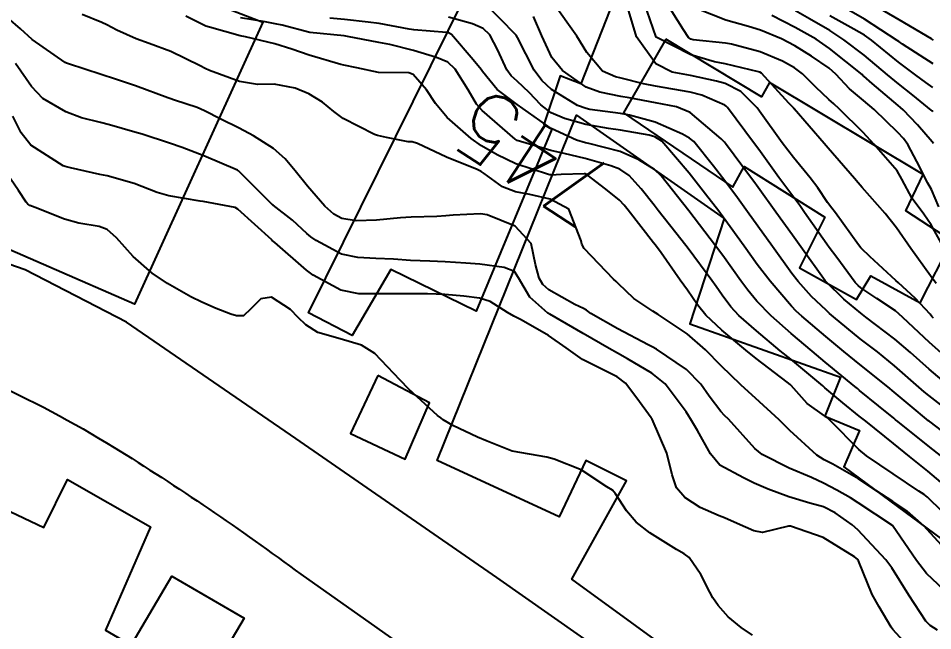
# Model space of a CAD drawing. Header units: metres. Extents: x 318500 to 325275, y 7408834 to 7428799.
# Drawn here: x 320934.2 to 320987, y 7409803.4 to 7409838.8 of the extents above; entities that cross this region are included whole.
import ezdxf
from ezdxf.enums import TextEntityAlignment as Align

# ---------------------------------------------------------------- set-up
doc = ezdxf.new("R2010")
doc.units = ezdxf.units.M
doc.header["$MEASUREMENT"] = 0
for name, color, linetype in [('Cotas', 45, 'Continuous'), ('Curvas de Nivel 1m', 11, 'Continuous'), ('Curvas de Nivel 5m', 15, 'Continuous'), ('Edificações', 30, 'Continuous'), ('Vias Primárias', 230, 'Continuous')]:
    doc.layers.add(name, color=color, linetype=linetype)
doc.styles.add('Style-STANDARD', font='STANDARD.shx')

msp = doc.modelspace()

# ---------------------------------------------------------------- linework, layer by layer
at = {"layer": 'Curvas de Nivel 1m', "flags": 128}
for points, elevation in [([(320987.631, 7409816.299), (320986.775, 7409816.971), (320986.512, 7409817.189), (320986.203, 7409817.459), (320984.798, 7409818.696), (320983.812, 7409819.49), (320982.821, 7409820.254), (320981.264, 7409821.524), (320981.034, 7409821.719), (320980.844, 7409821.896), (320980.006, 7409822.697), (320979.233, 7409823.554), (320978.867, 7409824.022), (320977.761, 7409825.571), (320976.908, 7409826.758), (320976.313, 7409827.589), (320975.726, 7409828.396), (320974.938, 7409829.454), (320974.872, 7409829.544), (320974.817, 7409829.612), (320974.345, 7409830.223), (320973.214, 7409831.636), (320972.973, 7409831.842), (320972.557, 7409832.063), (320970.986, 7409832.759), (320969.506, 7409833.169), (320968.993, 7409833.252), (320967.218, 7409833.495), (320966.997, 7409833.542), (320966.505, 7409833.725), (320965.009, 7409834.646), (320964.437, 7409835.171), (320964, 7409835.755), (320963.048, 7409837.637), (320962.96, 7409837.771), (320961.079, 7409839.706)], 749), ([(320987.493, 7409819.44), (320986.819, 7409820.043), (320985.274, 7409821.473), (320985.052, 7409821.687), (320984.844, 7409821.859), (320983.771, 7409822.571), (320982.857, 7409823.201), (320982.691, 7409823.335), (320982.533, 7409823.505), (320981.462, 7409824.941), (320981.029, 7409825.528), (320980.893, 7409825.721), (320979.602, 7409827.55), (320979.322, 7409827.952), (320978.929, 7409828.481), (320978.125, 7409829.568), (320976.964, 7409831.18), (320976.663, 7409831.585), (320975.657, 7409832.933), (320975.156, 7409833.608), (320975.077, 7409833.685), (320975.001, 7409833.732), (320973.685, 7409834.308), (320973.008, 7409834.489), (320971.998, 7409834.662), (320971.012, 7409834.828), (320970.315, 7409834.972), (320969.016, 7409835.294), (320968.701, 7409835.379), (320967.946, 7409835.706), (320967.036, 7409836.782), (320966.471, 7409837.726), (320965.079, 7409839.665)], 751), ([(320987.037, 7409821.447), (320986.939, 7409821.547), (320986.842, 7409821.666), (320985.988, 7409822.6), (320985.024, 7409823.478), (320984.862, 7409823.623), (320983.371, 7409825.007), (320982.889, 7409825.457), (320982.852, 7409825.501), (320982.713, 7409825.682), (320981.388, 7409827.523), (320981.18, 7409827.784), (320980.926, 7409828.12), (320980.362, 7409828.966), (320979.922, 7409829.545), (320978.957, 7409830.714), (320978.315, 7409831.567), (320976.997, 7409833.396), (320976.865, 7409833.582), (320975.934, 7409834.521), (320975.014, 7409834.993), (320974.532, 7409835.134), (320973.018, 7409835.447), (320971.962, 7409835.651), (320971.027, 7409836.131), (320969.91, 7409837.677), (320969.404, 7409839.356)], 752), ([(320987.202, 7409823.445), (320986.867, 7409823.894), (320985.74, 7409825.467), (320984.908, 7409826.651), (320984.251, 7409827.487), (320982.935, 7409828.992), (320982.698, 7409829.264), (320982.486, 7409829.507), (320980.966, 7409831.249), (320980.726, 7409831.534), (320979, 7409833.532), (320978.976, 7409833.56), (320978.703, 7409833.863), (320977.114, 7409835.579), (320977.021, 7409835.636), (320976.943, 7409835.66), (320975.028, 7409836.121), (320974.41, 7409836.238), (320973.035, 7409836.643), (320971.05, 7409837.66), (320970.352, 7409839.671)], 753), ([(320987.672, 7409825.438), (320986.911, 7409826.834), (320986.489, 7409827.456), (320985.811, 7409828.349), (320985.214, 7409829.476), (320984.947, 7409829.94), (320983.61, 7409831.494), (320982.98, 7409832.156), (320981.595, 7409833.521), (320981.289, 7409833.812), (320981.005, 7409834.07), (320980.251, 7409834.78), (320979.49, 7409835.553), (320979.025, 7409835.898), (320978.326, 7409836.271), (320977.038, 7409836.81), (320975.392, 7409837.258), (320975.046, 7409837.315), (320973.182, 7409837.504), (320973.049, 7409837.541), (320972.906, 7409837.641), (320972.618, 7409838.083), (320971.632, 7409839.654)], 754), ([(320986.999, 7409833.362), (320986.958, 7409833.409), (320986.916, 7409833.451), (320985.857, 7409834.316), (320985.015, 7409834.972), (320984.381, 7409835.486), (320983.037, 7409836.635), (320981.878, 7409837.518), (320981.058, 7409838.041), (320979.883, 7409838.732), (320979.074, 7409839.191)], 757), ([(320987.03, 7409836.125), (320985.262, 7409837.261), (320985.049, 7409837.41), (320984.955, 7409837.481), (320983.068, 7409838.704), (320981.629, 7409839.522)], 759), ([(320987.99, 7409805.429), (320986.639, 7409806.711), (320986.059, 7409807.459), (320984.68, 7409809.48), (320982.693, 7409810.779), (320982.251, 7409811.062), (320981.475, 7409811.518), (320980.706, 7409811.925), (320980.011, 7409812.24), (320978.718, 7409812.774), (320977.161, 7409813.576), (320976.735, 7409813.911), (320975.208, 7409815.603), (320974.983, 7409815.827), (320974.764, 7409816.057), (320974.098, 7409816.945), (320973.614, 7409817.627), (320972.793, 7409818.48), (320971.055, 7409819.658), (320970.812, 7409819.788), (320970.573, 7409819.904), (320968.827, 7409820.827), (320967.278, 7409821.713), (320967.021, 7409821.896), (320966.843, 7409821.999), (320966.341, 7409822.229), (320964.853, 7409823.088), (320964.502, 7409823.39), (320964.286, 7409823.749), (320964.084, 7409824.54), (320963.821, 7409825.756), (320962.905, 7409826.745), (320961.298, 7409827.41), (320960.915, 7409827.458), (320959.334, 7409827.388), (320958.905, 7409827.355), (320958.39, 7409827.313), (320956.904, 7409827.269), (320956.283, 7409827.238), (320954.902, 7409827.092), (320953.737, 7409827.057), (320952.903, 7409827.202), (320952.446, 7409827.447), (320951.932, 7409827.915), (320950.927, 7409829.068), (320950.217, 7409829.941), (320949.636, 7409830.636), (320948.959, 7409831.231), (320947.818, 7409831.972), (320946.974, 7409832.413), (320945.916, 7409832.933), (320944.984, 7409833.417), (320944.568, 7409833.598), (320943.242, 7409834.036), (320942.991, 7409834.127), (320942.861, 7409834.172), (320941.002, 7409834.848), (320939.849, 7409835.235), (320939.011, 7409835.51), (320937.131, 7409836.118), (320937.021, 7409836.157), (320936.934, 7409836.209), (320935.041, 7409837.531), (320934.36, 7409838.15), (320933.65, 7409838.755)], 743), ([(320988.352, 7409807.424), (320986.677, 7409809.238), (320986.485, 7409809.453), (320985.529, 7409810.308), (320984.694, 7409810.861), (320983.725, 7409811.49), (320982.71, 7409812.166), (320981.231, 7409813.014), (320980.726, 7409813.273), (320980.303, 7409813.536), (320978.751, 7409814.967), (320978.136, 7409815.566), (320976.773, 7409816.831), (320976.376, 7409817.186), (320975.931, 7409817.593), (320974.796, 7409818.687), (320973.888, 7409819.624), (320972.824, 7409820.543), (320971.156, 7409821.657), (320970.842, 7409821.848), (320969.758, 7409822.586), (320968.858, 7409823.449), (320968.734, 7409823.567), (320968.584, 7409823.694), (320966.886, 7409825.465), (320966.75, 7409825.721), (320966.709, 7409825.906), (320966.008, 7409827.729), (320964.926, 7409828.313), (320963.753, 7409828.583), (320962.93, 7409828.745), (320962.18, 7409829.028), (320961.114, 7409829.797), (320960.942, 7409829.918), (320960.717, 7409830.029), (320958.954, 7409830.737), (320957.28, 7409831.53), (320956.967, 7409831.621), (320956.734, 7409831.621), (320955.478, 7409831.872), (320954.972, 7409831.991), (320954.799, 7409832.054), (320952.981, 7409832.979), (320952.447, 7409833.371), (320951.792, 7409833.918), (320950.997, 7409834.394), (320950.216, 7409834.728), (320949.005, 7409834.948), (320948.047, 7409834.927), (320947.007, 7409835.096), (320945.278, 7409835.744), (320945.018, 7409835.863), (320944.724, 7409836.014), (320943.032, 7409836.839), (320941.793, 7409837.298), (320941.043, 7409837.573), (320939.931, 7409838.077), (320939.343, 7409838.376), (320939.054, 7409838.515), (320937.93, 7409838.979)], 744), ([(320988.107, 7409811.429), (320986.717, 7409812.61), (320985.662, 7409813.466), (320984.741, 7409814.206), (320983.133, 7409815.496), (320982.763, 7409815.788), (320981.804, 7409816.548), (320980.779, 7409817.421), (320980.721, 7409817.472), (320980.653, 7409817.532), (320978.803, 7409819.073), (320978.204, 7409819.566), (320976.827, 7409820.709), (320975.813, 7409821.595), (320975.347, 7409822.105), (320974.852, 7409822.776), (320974.505, 7409823.263), (320974.254, 7409823.619), (320972.887, 7409825.462), (320972.751, 7409825.641), (320972.178, 7409826.37), (320971.162, 7409827.658), (320970.923, 7409827.969), (320970.177, 7409828.916), (320969.491, 7409829.682), (320968.945, 7409830.042), (320968.417, 7409830.229), (320966.954, 7409830.657), (320965.739, 7409830.952), (320964.961, 7409831.114), (320963.029, 7409831.709), (320962.969, 7409831.731), (320962.907, 7409831.771), (320960.994, 7409833.433), (320960.67, 7409833.803), (320960.195, 7409834.621), (320959.441, 7409835.816), (320959.026, 7409836.214), (320958.375, 7409836.485), (320957.036, 7409836.901), (320955.67, 7409837.241), (320955.042, 7409837.353), (320953.233, 7409837.712), (320953.048, 7409837.743), (320951.05, 7409837.93), (320949.455, 7409838.353), (320949.055, 7409838.44), (320948.475, 7409838.546), (320947.058, 7409838.774)], 746), ([(320987.539, 7409813.438), (320986.739, 7409814.081), (320984.987, 7409815.477), (320984.86, 7409815.577), (320984.762, 7409815.662), (320983.874, 7409816.383), (320982.778, 7409817.273), (320982.653, 7409817.376), (320982.497, 7409817.504), (320980.801, 7409818.911), (320980.038, 7409819.542), (320978.825, 7409820.55), (320977.671, 7409821.572), (320976.848, 7409822.424), (320976.327, 7409823.06), (320975.932, 7409823.594), (320974.882, 7409825.069), (320974.473, 7409825.616), (320972.92, 7409827.64), (320971.329, 7409829.656), (320970.946, 7409830.03), (320970.041, 7409830.586), (320968.961, 7409831.072), (320967.164, 7409831.52), (320966.968, 7409831.567), (320966.443, 7409831.725), (320964.98, 7409832.389), (320963.018, 7409833.77), (320961.863, 7409834.642), (320961.019, 7409835.687), (320960.937, 7409835.801), (320960.483, 7409836.351), (320959.225, 7409837.818), (320959.051, 7409837.91), (320958.946, 7409837.928), (320957.053, 7409838.083), (320956.788, 7409838.12), (320955.058, 7409838.445), (320954.416, 7409838.53), (320953.062, 7409838.678), (320952.22, 7409838.756)], 747), ([(320988.739, 7409814.018), (320986.855, 7409815.449), (320986.802, 7409815.49), (320986.761, 7409815.522), (320985.696, 7409816.393), (320984.777, 7409817.176), (320984.411, 7409817.484), (320982.799, 7409818.759), (320981.876, 7409819.514), (320980.823, 7409820.387), (320979.438, 7409821.551), (320979.127, 7409821.84), (320978.846, 7409822.138), (320977.625, 7409823.572), (320976.875, 7409824.55), (320976.126, 7409825.591), (320974.915, 7409827.27), (320974.66, 7409827.614), (320973.896, 7409828.592), (320973.077, 7409829.638), (320972.943, 7409829.814), (320971.368, 7409831.656), (320970.974, 7409831.908), (320970.631, 7409832.009), (320968.979, 7409832.293), (320968.292, 7409832.389), (320966.983, 7409832.615), (320965.758, 7409832.963), (320964.993, 7409833.301), (320964.395, 7409833.749), (320963.71, 7409834.462), (320963.014, 7409835.129), (320962.673, 7409835.432), (320962.428, 7409835.779), (320961.907, 7409836.917), (320961.449, 7409837.794), (320961.056, 7409838.171), (320960.438, 7409838.428), (320959.065, 7409838.813)], 748), ([(320987.048, 7409831.525), (320986.973, 7409831.631), (320986.125, 7409832.601), (320985.295, 7409833.476), (320985.137, 7409833.614), (320985.002, 7409833.725), (320983.513, 7409834.997), (320983.019, 7409835.414), (320982.973, 7409835.454), (320982.92, 7409835.502), (320981.042, 7409837.007), (320980.265, 7409837.542), (320979.06, 7409838.232), (320977.722, 7409838.921)], 756), ([(320987.013, 7409834.758), (320986.604, 7409835.044), (320986.027, 7409835.465), (320985.031, 7409836.218), (320983.461, 7409837.496), (320983.054, 7409837.781), (320982.447, 7409838.122), (320981.071, 7409838.905)], 758), ([(320987.269, 7409803.44), (320986.854, 7409803.697), (320986.605, 7409803.948), (320985.613, 7409805.46), (320984.643, 7409807.023), (320984.297, 7409807.484), (320982.676, 7409809.221), (320982.36, 7409809.505), (320981.379, 7409810.212), (320980.69, 7409810.546), (320979.916, 7409810.766), (320978.696, 7409811.137), (320977.498, 7409811.572), (320976.705, 7409811.923), (320976.076, 7409812.223), (320974.72, 7409812.955), (320974.178, 7409813.618), (320973.42, 7409814.96), (320973.017, 7409815.636), (320972.918, 7409815.794), (320972.764, 7409816.038), (320971.553, 7409817.652), (320970.789, 7409818.276), (320969.393, 7409819.089), (320968.806, 7409819.42), (320968.325, 7409819.697), (320966.823, 7409820.562), (320964.904, 7409821.674), (320964.84, 7409821.715), (320964.794, 7409821.741), (320963.753, 7409822.66), (320963.092, 7409823.767), (320962.865, 7409824.13), (320962.272, 7409824.376), (320960.872, 7409824.569), (320960.053, 7409824.627), (320958.873, 7409824.686), (320957.98, 7409824.726), (320956.874, 7409824.777), (320955.896, 7409824.843), (320954.875, 7409824.892), (320953.826, 7409824.94), (320952.879, 7409825.147), (320951.426, 7409825.922), (320951.109, 7409826.144), (320950.894, 7409826.329), (320950.055, 7409827.096), (320948.946, 7409827.959), (320948.91, 7409827.99), (320947.827, 7409829.071), (320946.939, 7409829.941), (320946.889, 7409829.981), (320944.952, 7409830.821), (320943.684, 7409831.304), (320942.963, 7409831.546), (320941.387, 7409832.056), (320940.971, 7409832.182), (320939.492, 7409832.599), (320938.976, 7409832.737), (320937.883, 7409833.01), (320936.982, 7409833.347), (320935.652, 7409834.133), (320935, 7409834.814), (320934.069, 7409836.154)], 742), ([(320986.105, 7409801.927), (320984.694, 7409803.469), (320984.601, 7409803.599), (320983.901, 7409804.769), (320983.505, 7409805.487), (320982.718, 7409807.43), (320982.678, 7409807.5), (320982.65, 7409807.531), (320982.49, 7409807.665), (320980.669, 7409808.774), (320978.794, 7409809.443), (320978.678, 7409809.442), (320977.186, 7409809.061), (320976.674, 7409809.174), (320975.712, 7409809.595), (320974.991, 7409809.913), (320974.684, 7409810.029), (320973.577, 7409810.515), (320972.694, 7409811.085), (320972.215, 7409811.645), (320971.969, 7409812.389), (320971.655, 7409813.651), (320970.807, 7409815.612), (320970.783, 7409815.66), (320970.76, 7409815.69), (320969.925, 7409816.826), (320969.275, 7409817.683), (320968.786, 7409818.061), (320968.069, 7409818.422), (320966.8, 7409819.049), (320965.854, 7409819.73), (320964.821, 7409820.444), (320963.257, 7409821.34), (320962.837, 7409821.555), (320962.467, 7409821.776), (320961.461, 7409822.405), (320960.848, 7409822.598), (320959.94, 7409822.719), (320958.845, 7409822.801), (320957.842, 7409822.838), (320956.845, 7409822.847), (320955.863, 7409822.847), (320954.845, 7409822.847), (320953.885, 7409822.849), (320952.847, 7409823.059), (320951.244, 7409823.924), (320950.864, 7409824.214), (320949.039, 7409825.807), (320948.89, 7409825.931), (320948.862, 7409825.96), (320946.908, 7409827.744), (320946.757, 7409827.83), (320945.833, 7409827.996), (320944.912, 7409828.17), (320944.725, 7409828.2), (320942.917, 7409828.503), (320942.26, 7409828.706), (320940.927, 7409829.208), (320939.366, 7409829.651), (320938.935, 7409829.745), (320937.243, 7409830.115), (320936.941, 7409830.196), (320936.82, 7409830.243), (320934.959, 7409831.431), (320934.404, 7409832.148), (320933.929, 7409833.105)], 741)]:
    msp.add_lwpolyline(points, dxfattribs=dict(at, elevation=elevation))
at = {"layer": 'Curvas de Nivel 5m', "flags": 128}
for points, elevation in [([(320987.356, 7409827.875), (320986.934, 7409828.867), (320986.725, 7409829.24), (320986.597, 7409829.455), (320986.245, 7409830.166), (320985.56, 7409831.471), (320985.31, 7409831.81), (320984.98, 7409832.157), (320983.616, 7409833.494), (320983.005, 7409834.001), (320982.187, 7409834.687), (320981.406, 7409835.524), (320981.025, 7409835.866), (320980.01, 7409836.571), (320979.044, 7409837.172), (320978.276, 7409837.568), (320977.057, 7409838.075), (320976.371, 7409838.279), (320975.066, 7409838.653), (320973.412, 7409839.297)], 755), ([(320987.051, 7409837.501), (320986.937, 7409837.566), (320985.068, 7409838.659), (320983.636, 7409839.494)], 760), ([(320987.538, 7409810.287), (320986.696, 7409811.1), (320986.505, 7409811.26), (320986.202, 7409811.457), (320984.715, 7409812.461), (320983.178, 7409813.496), (320982.735, 7409813.864), (320981.098, 7409815.525), (320980.919, 7409815.685), (320980.763, 7409815.795), (320979.745, 7409816.521), (320978.822, 7409817.559), (320978.781, 7409817.605), (320978.6, 7409817.745), (320976.803, 7409819.115), (320976.216, 7409819.589), (320974.827, 7409820.758), (320973.905, 7409821.624), (320973.431, 7409822.217), (320972.854, 7409823.056), (320972.423, 7409823.644), (320971.332, 7409825.206), (320970.995, 7409825.659), (320970.892, 7409825.794), (320969.424, 7409827.682), (320969.202, 7409827.965), (320968.926, 7409828.26), (320968.129, 7409828.899), (320967.06, 7409829.718), (320966.941, 7409829.772), (320966.88, 7409829.782), (320965.554, 7409829.734), (320964.975, 7409829.704), (320964.94, 7409829.714), (320964.916, 7409829.716), (320964.83, 7409829.742), (320962.949, 7409830.35), (320961.874, 7409830.868), (320960.964, 7409831.399), (320960.36, 7409831.806), (320958.988, 7409833.026), (320958.312, 7409833.83), (320957.789, 7409834.619), (320957.017, 7409835.511), (320956.774, 7409835.611), (320955.018, 7409835.634), (320953.771, 7409835.892), (320953.022, 7409836.048), (320952.841, 7409836.084), (320951.03, 7409836.617), (320950.016, 7409836.964), (320949.04, 7409837.273), (320947.346, 7409837.676), (320947.047, 7409837.751), (320946.156, 7409837.993), (320945.279, 7409838.234), (320945.053, 7409838.303), (320943.9, 7409838.869)], 745), ([(320988.045, 7409817.431), (320986.796, 7409818.504), (320985.724, 7409819.466), (320984.821, 7409820.233), (320983.142, 7409821.497), (320982.842, 7409821.725), (320981.879, 7409822.544), (320980.86, 7409823.512), (320980.791, 7409823.601), (320979.394, 7409825.552), (320978.9, 7409826.237), (320977.944, 7409827.57), (320976.934, 7409828.978), (320976.681, 7409829.328), (320976.49, 7409829.587), (320975.048, 7409831.53), (320974.986, 7409831.61), (320974.97, 7409831.63), (320974.784, 7409831.801), (320972.995, 7409833.309), (320972.219, 7409833.648), (320971.002, 7409833.874), (320969.477, 7409834.155), (320969.006, 7409834.244), (320967.787, 7409834.487), (320967.011, 7409834.779), (320965.632, 7409835.734), (320965.031, 7409836.493), (320964.445, 7409837.749), (320963.964, 7409838.859)], 750), ([(320976.593, 7409803.136), (320975.949, 7409803.59), (320975.198, 7409804.193), (320974.613, 7409804.864), (320974.307, 7409805.307), (320974.129, 7409805.617), (320973.62, 7409806.641), (320972.954, 7409807.635), (320972.653, 7409807.842), (320972.207, 7409808.094), (320970.671, 7409809.055), (320969.889, 7409809.672), (320969.326, 7409810.32), (320968.696, 7409811.297), (320968.515, 7409811.511), (320968.198, 7409811.698), (320966.715, 7409812.695), (320965.156, 7409813.303), (320964.725, 7409813.409), (320962.73, 7409813.77), (320961.292, 7409814.348), (320960.738, 7409814.572), (320959.318, 7409815.24), (320958.748, 7409815.578), (320958.61, 7409815.684), (320958.433, 7409815.825), (320956.772, 7409817.34), (320956.276, 7409817.858), (320954.803, 7409819.395), (320954.043, 7409819.888), (320952.814, 7409820.251), (320951.517, 7409820.62), (320950.821, 7409821.051), (320950.377, 7409821.489), (320949.941, 7409821.943), (320948.841, 7409822.66), (320948.241, 7409822.564), (320947.647, 7409821.972), (320947.227, 7409821.575), (320946.826, 7409821.573), (320946.509, 7409821.667), (320945.663, 7409821.998), (320944.835, 7409822.358), (320944.184, 7409822.676), (320942.851, 7409823.448), (320941.968, 7409824.049), (320940.874, 7409825.009), (320939.906, 7409826.075), (320939.372, 7409826.56), (320938.896, 7409826.738), (320937.726, 7409826.935), (320936.9, 7409827.159), (320935.219, 7409827.824), (320934.908, 7409827.946), (320934.785, 7409828.019), (320934.69, 7409828.143), (320934.255, 7409828.815), (320933.336, 7409830.164)], 740)]:
    msp.add_lwpolyline(points, dxfattribs=dict(at, elevation=elevation))
at = {"layer": 'Edificações'}
for points in [[(320948.34, 7409838.528), (320940.948, 7409822.254), (320931.029, 7409826.556), (320931.384, 7409827.677), (320922.12, 7409830.67), (320929.235, 7409848.462), (320930.551, 7409851.848), (320931.674, 7409851.38), (320933.264, 7409855.963), (320942.247, 7409852.409), (320938.408, 7409842.384)], [(320968.619, 7409839.873), (320966.691, 7409834.98), (320965.504, 7409835.425), (320964.552, 7409832.627), (320965.017, 7409832.349), (320960.649, 7409821.852), (320955.728, 7409824.256), (320953.497, 7409820.447), (320950.988, 7409821.748), (320962.051, 7409844.155), (320966.234, 7409842.39), (320965.676, 7409841.182)], [(320971.59, 7409837.553), (320969.162, 7409833.304), (320975.474, 7409829.007), (320976.114, 7409830.196), (320980.779, 7409827.27), (320979.315, 7409824.345), (320982.608, 7409822.516), (320983.431, 7409823.888), (320986.267, 7409822.333), (320988.096, 7409825.899), (320985.444, 7409827.636), (320986.45, 7409829.739), (320977.577, 7409835.041), (320977.12, 7409834.218)], [(320954.985, 7409818.127), (320953.405, 7409814.783), (320956.565, 7409813.297), (320957.959, 7409816.548)]]:
    msp.add_lwpolyline(points, close=True, dxfattribs=at)
for points in [[(321000, 7409799.595), (320997.148, 7409802.03), (320990.922, 7409793.913), (320983.704, 7409800.046), (320980.445, 7409795.992), (320966.174, 7409806.372), (320969.332, 7409812.053), (320966.986, 7409813.226), (320965.452, 7409809.979), (320958.414, 7409813.226), (320966.445, 7409833.171), (320974.97, 7409827.204), (320972.975, 7409821.124), (320981.676, 7409818.044), (320980.77, 7409815.779), (320982.764, 7409814.963), (320981.862, 7409812.868), (320990.2, 7409806.707), (321000.001, 7409818.118)], [(320896.004, 7409818.519), (320902.486, 7409815.348), (320905.245, 7409820.862), (320910.78, 7409818.339), (320912.621, 7409822.018), (320918.413, 7409820.178), (320917.312, 7409817.978), (320922.086, 7409815.809), (320921.135, 7409813.376), (320925.649, 7409811.381), (320928.253, 7409816.586), (320932.834, 7409814.241), (320931.475, 7409811.36), (320935.717, 7409809.349), (320937.076, 7409812.121), (320941.862, 7409809.403), (320939.272, 7409803.426), (320940.751, 7409802.556), (320943.1, 7409806.556), (320947.276, 7409804.121), (320944.753, 7409799.861)]]:
    msp.add_lwpolyline(points, dxfattribs=at)
at = {"layer": 'Vias Primárias'}
msp.add_lwpolyline([(320740.42, 7409900.365), (320748.768, 7409897.422), (320763.398, 7409893.121), (320776.307, 7409888.712), (320789.031, 7409883.961), (320797.421, 7409880.09), (320807.964, 7409874.607), (320820.583, 7409867.058), (320832.201, 7409859.209), (320850.297, 7409847.569), (320856.751, 7409843.483), (320864.067, 7409839.72), (320874.071, 7409835.527), (320883.24, 7409832.284), (320895.934, 7409828.843), (320910.995, 7409824.757), (320924.583, 7409820.763, -0.067227), (320939.765, 7409813.98, -0.021397), (320950.536, 7409806.655), (320967.749, 7409794.504), (320978.848, 7409787.062), (320982.829, 7409784.804), (320985.518, 7409783.621), (320988.961, 7409782.116)], format="xyb", dxfattribs=at)
msp.add_lwpolyline([(320979.301, 7409794.224), (320961.85, 7409806.467), (320950.246, 7409814.493), (320940.485, 7409821.21), (320934.636, 7409824.241), (320925.863, 7409827.273), (320917.414, 7409829.763), (320903.094, 7409833.565), (320886.413, 7409838.329), (320873.824, 7409842.669), (320861.802, 7409847.974), (320849.22, 7409855.568), (320827.326, 7409870.309), (320808.565, 7409882.127), (320802.825, 7409885.05), (320794.701, 7409888.839), (320778.977, 7409895.677), (320764.896, 7409900.657)], dxfattribs=at)

# ---------------------------------------------------------------- texts
at = {"layer": 'Cotas', "style": 'Style-STANDARD'}
msp.add_text('745', height=4, rotation=146.7584, dxfattribs=at).set_placement((320963.946, 7409830.699, 745), align=Align.MIDDLE_CENTER)

doc.saveas('drawing.dxf')
